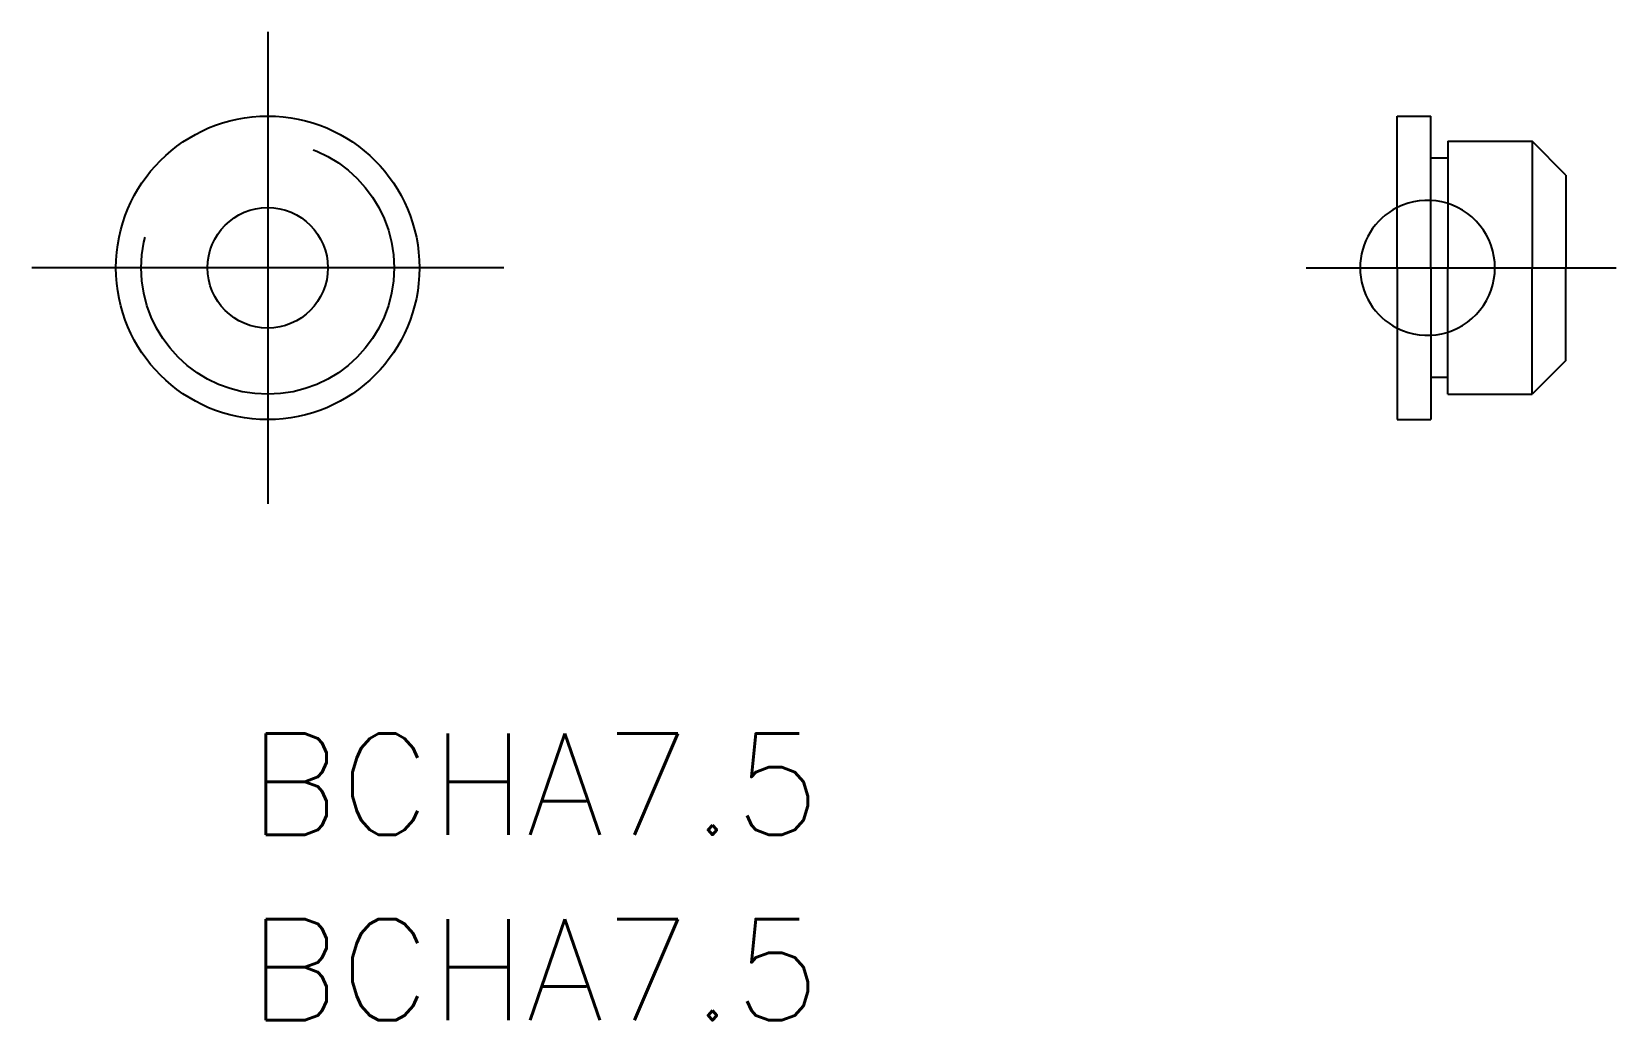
# Model space of a CAD drawing. Extents: x -1.5 to 45.5, y -22.3 to 7.
import ezdxf

# ---------------------------------------------------------------- set-up
doc = ezdxf.new("R2010")
doc.units = 0
doc.linetypes.add('CENTER', pattern=[50.8, 31.75, -6.35, 6.35, -6.35])
doc.linetypes.add('DASHED', pattern=[19.05, 12.7, -6.35])
doc.layers.get('0').update_dxf_attribs({"linetype": 'CONTINUOUS'})
doc.layers.add('CENTER', color=1, linetype='CENTER')
doc.styles.get("Standard").update_dxf_attribs({"font": 'txt.shx', "height": 3, "bigfont": 'bigfont.shx'})

# ---------------------------------------------------------------- blocks, each defined once
blk = doc.blocks.new('*U8')
at = {"color": 7, "linetype": 'CONTINUOUS'}
blk.add_text('BCHA7.5', height=3, dxfattribs=at).set_placement((4.932, -16.808))
blk = doc.blocks.new('*U9')
at = {"color": 7, "linetype": 'CONTINUOUS'}
blk.add_text('BCHA7.5', height=3, dxfattribs=at).set_placement((4.932, -22.308))

msp = doc.modelspace()

# ---------------------------------------------------------------- linework, layer by layer
at = {"color": 7, "linetype": 'CONTINUOUS'}
for p, q in [((39, 0), (39, 4.5)), ((39, 4.5), (40, 4.5)), ((40, 0), (40, 4.5)), ((40.5, 3.75), (40.5, 0)), ((40.5, 3.75), (43, 3.75)), ((43, 3.75), (43, 0)), ((44, 2.75), (43, 3.75)), ((40.5, 3.25), (40, 3.25)), ((44, 2.75), (44, 0)), ((40.5, -3.75), (40.5, 0)), ((39, 0), (39, -4.5)), ((40, 0), (40, -4.5)), ((43, -3.75), (43, 0)), ((44, -2.75), (44, 0)), ((44, -2.75), (43, -3.75)), ((40.5, -3.25), (40, -3.25)), ((40.5, -3.75), (43, -3.75)), ((39, -4.5), (40, -4.5))]:
    msp.add_line(p, q, dxfattribs=at)
for radius in [4.5, 1.786]:
    msp.add_circle((5.5, 0), radius, dxfattribs=at)
at = {"color": 3, "linetype": 'DASHED'}
msp.add_circle((5.5, 0), 3.75, dxfattribs=at)
msp.add_arc((39.9, 0), 2, 243.2563, 116.7437, dxfattribs=at)
at = {"color": 7, "linetype": 'CONTINUOUS'}
for start, end in [(116.7437, 180), (180, 243.2563)]:
    msp.add_arc((39.9, 0), 2, start, end, dxfattribs=at)
at = {"layer": 'CENTER', "color": 1, "linetype": 'CENTER'}
for p, q in [((5.5, 7), (5.5, -7)), ((12.5, 0), (-1.5, 0)), ((36.3, 0), (45.5, 0))]:
    msp.add_line(p, q, dxfattribs=at)

# ---------------------------------------------------------------- block references
at = {"color": 7, "linetype": 'CONTINUOUS'}
for name in ['*U8', '*U9']:
    msp.add_blockref(name, (0, 0), dxfattribs=at)

doc.saveas('drawing.dxf')
